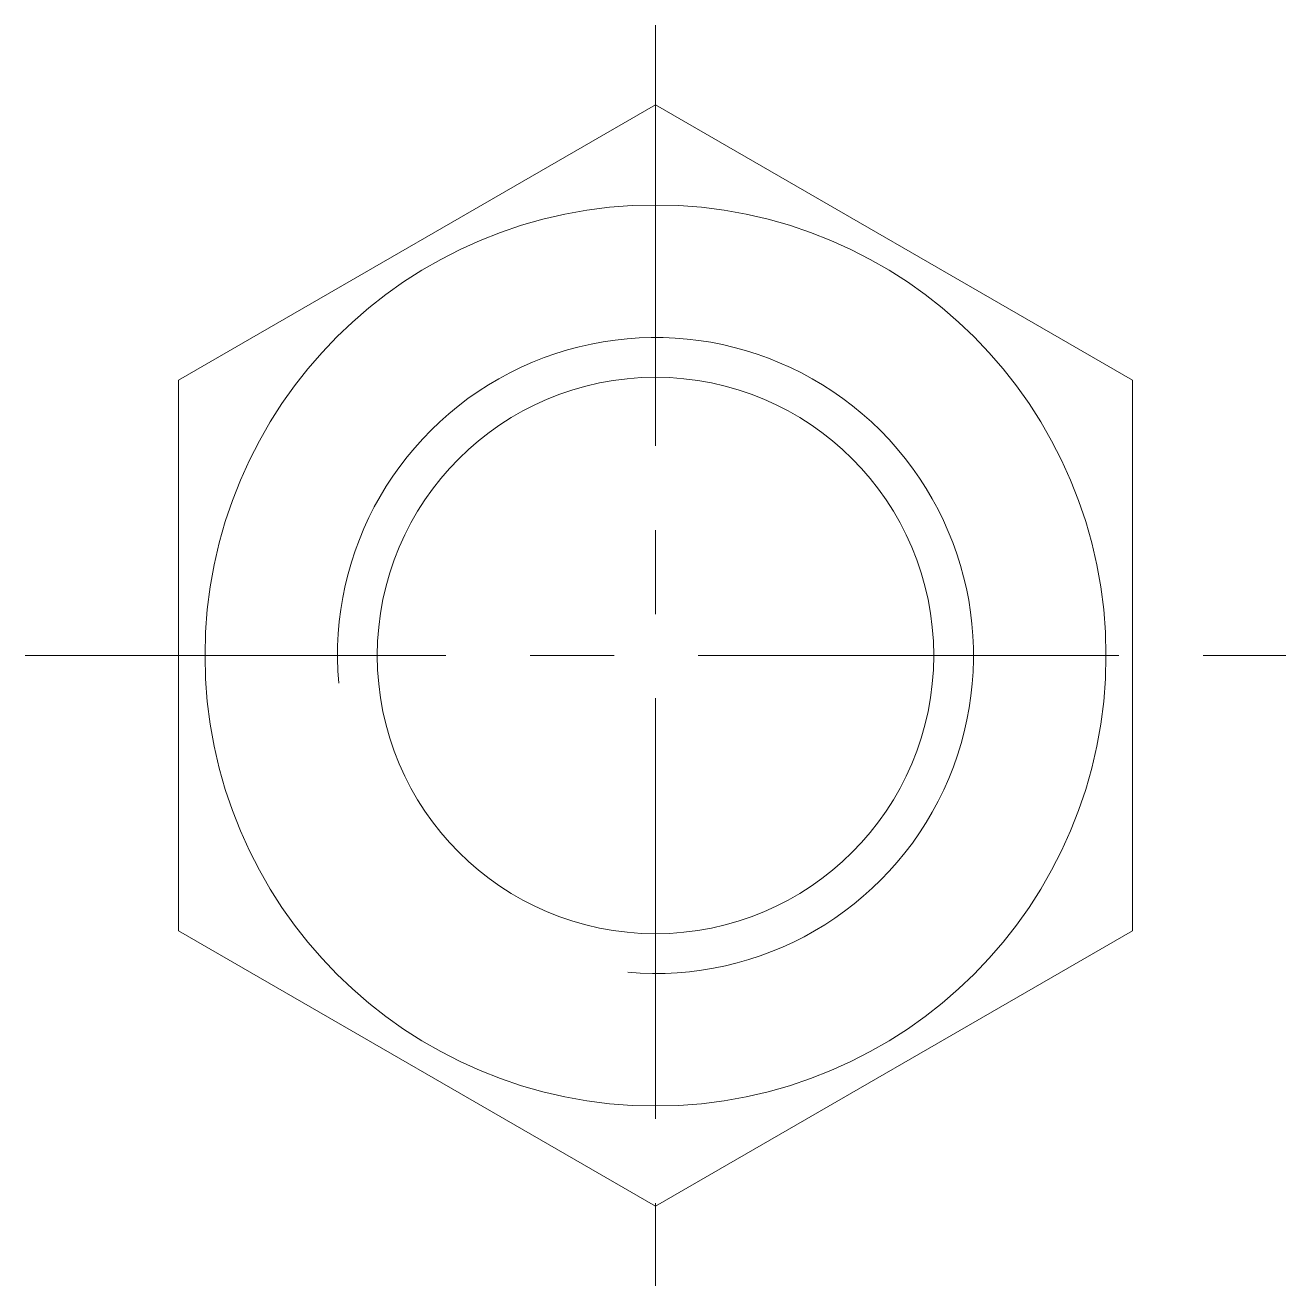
# Model space of a CAD drawing. Header units: millimetres. Extents: x -23.8 to 23.8, y -23.8 to 23.8.
import ezdxf

# ---------------------------------------------------------------- set-up
doc = ezdxf.new("R2010")
doc.units = ezdxf.units.MM
doc.header["$LTSCALE"] = 0.5
doc.linetypes.add('CENTER', pattern=[50.8, 31.75, -6.35, 6.35, -6.35])
doc.layers.get('0').update_dxf_attribs({"color": 9, "lineweight": 15})

msp = doc.modelspace()

# ---------------------------------------------------------------- linework, layer by layer
at = {"color": 1, "linetype": 'CENTER'}
for p, q in [((0, 23.785), (0, -23.785)), ((-23.785, 0), (23.785, 0))]:
    msp.add_line(p, q, dxfattribs=at)
at = {"ltscale": 0.5}
msp.add_lwpolyline([(-18, -10.392), (0, -20.785), (18, -10.392), (18, 10.392), (0, 20.785), (-18, 10.392)], close=True, dxfattribs=at)
for radius in [17, 10.5]:
    msp.add_circle((0, 0), radius, dxfattribs=at)
at = {"color": 5, "ltscale": 0.5}
msp.add_arc((0, 0), 12, 265, 185, dxfattribs=at)

doc.saveas('drawing.dxf')
